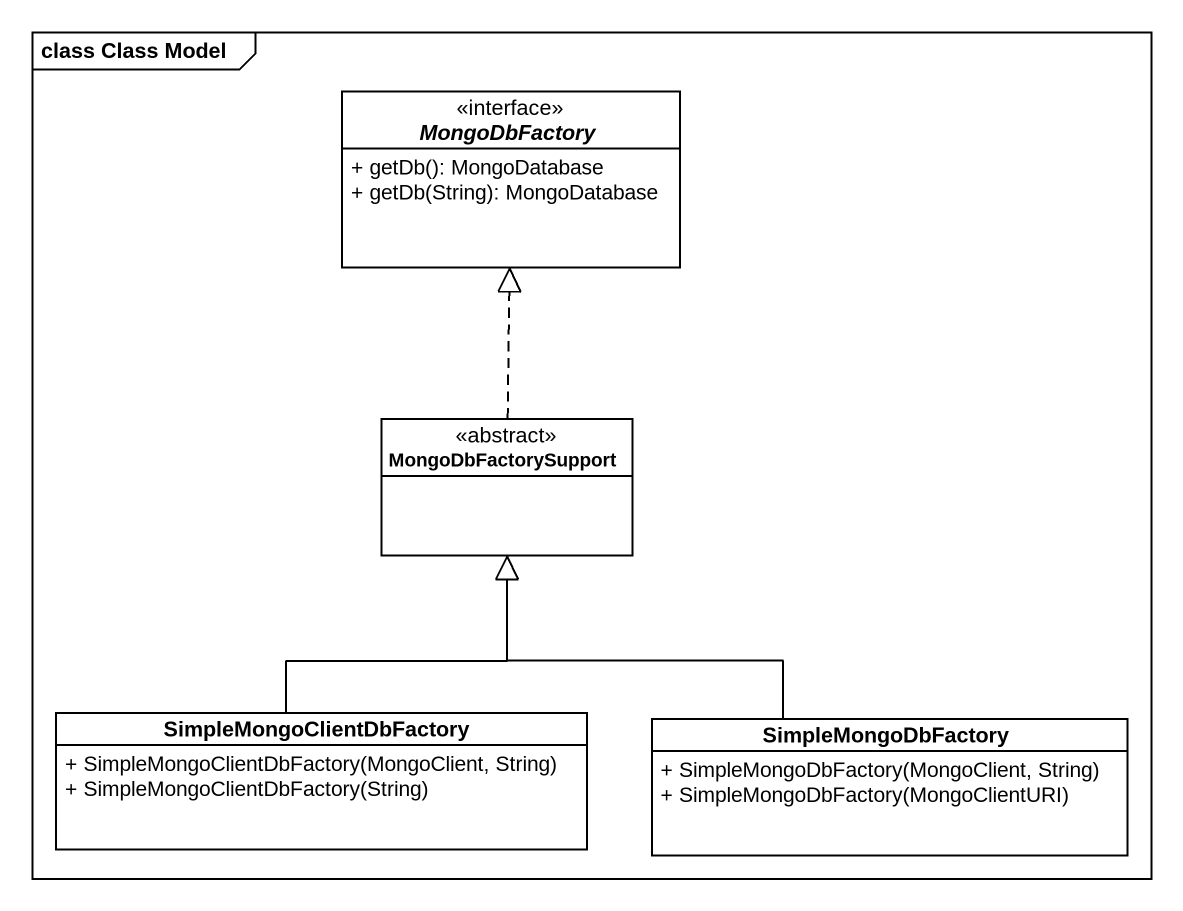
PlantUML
@startuml
mainframe class Class Model
hide circle
hide empty members
skinparam classAttributeIconSize 0
interface MongoDbFactory #FFFFFF {
  + getDb(): MongoDatabase
  + getDb(String): MongoDatabase
}
class MongoDbFactorySupport <<abstract>>
class SimpleMongoClientDbFactory {
  + SimpleMongoClientDbFactory(MongoClient, String)
  + SimpleMongoClientDbFactory(String)
}
class SimpleMongoDbFactory {
  + SimpleMongoDbFactory(MongoClient, String)
  + SimpleMongoDbFactory(MongoClientURI)
}
MongoDbFactorySupport .up.|> MongoDbFactory
SimpleMongoClientDbFactory -up-|> MongoDbFactorySupport
SimpleMongoDbFactory -up-|> MongoDbFactorySupport
@enduml
